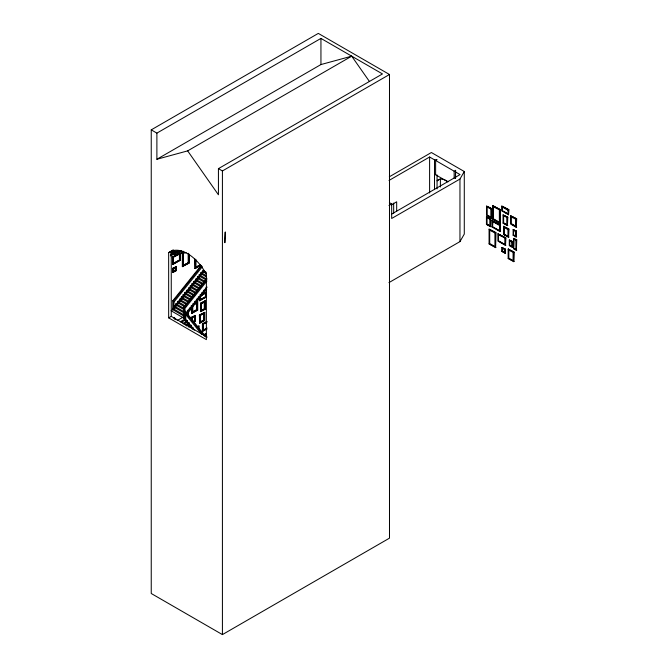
<?xml version="1.0" encoding="UTF-8"?>
<svg xmlns="http://www.w3.org/2000/svg" width="668" height="668" viewBox="0 0 668 668"><rect width="100%" height="100%" fill="white"/><g stroke="black" fill="none" stroke-linecap="round" stroke-linejoin="round"><path stroke-width="1" d="M455.292 178.03L455.576 170.357L454.148 171.183L435.62 160.487L435.62 174.749M388.943 282.614L459.96 241.607L459.96 179.049L464.285 171.517L431.378 152.521L389.31 176.811M459.96 241.607L464.285 234.076L464.285 171.517M206.88 279.399L184.418 307.363L184.418 316.39L172.845 309.701L172.845 300.683L201.085 265.53M203.865 270.957L203.865 272.152L202.078 273.187L202.078 274.381L200.291 275.416L200.291 276.61L198.496 277.646L198.496 278.84L196.709 279.875L196.709 281.069L194.914 282.105L194.914 283.299L193.127 284.334L193.127 285.528L191.34 286.564L191.34 287.758L189.545 288.793L189.545 289.987L187.758 291.023L187.758 292.217L185.963 293.244L185.963 294.446L184.176 295.473L184.176 296.667L182.389 297.703L182.389 298.897L180.594 299.932L180.594 301.126L178.807 302.161L178.807 303.356L177.012 304.391L177.012 305.585L175.225 306.62L175.225 307.814L173.438 308.85L173.438 301.026L201.669 265.864M180.477 292.876L181.771 291.265M183.892 312.816L174.114 307.171L173.363 307.606L173.956 307.948L173.956 302.07L202.404 266.649M183.834 314.853L183.834 307.029L206.938 278.264M206.921 281.044L184.944 308.416L184.944 311.355M183.424 318.16L184.618 316.941M151.244 129.859L318.31 33.4L389.494 74.499L389.494 538.141L222.419 634.6L151.244 593.501L151.244 129.859L156.888 133.116L320.941 38.402L382.472 73.931L218.428 168.645L218.428 194.797L187.658 150.876L156.888 159.268L156.888 133.116M156.888 159.268L320.941 64.554L351.702 56.17L369.454 81.504M187.658 150.876L351.702 56.17M218.428 168.645L222.419 170.95L389.494 74.499M168.662 252.646A35.354 20.416 60 0 1 206.379 274.423L206.379 339.636L168.662 317.859L168.662 252.646L171.258 251.151A35.354 20.416 60 0 1 172.895 250.116M175.417 253.256L173.638 254.283L171.058 253.589L171.058 252.395L173.73 250.851M173.438 251.894L172.845 252.228L174.632 253.264L174.632 252.07L176.427 253.105L176.427 251.911L178.214 252.938L178.214 251.744L180.009 252.78L180.009 251.585L181.796 252.621L181.796 251.427L183.583 252.454L183.583 251.26M170.716 254.742L173.029 253.406M170.323 255.41L173.413 253.623M171.033 255.251L174.398 253.306M170.565 255.953L174.774 253.523M180.352 253.957L180.352 260.211L172.77 264.586L172.394 257.071L178.289 253.673M172.394 257.071L179.508 253.406M172.92 257.38L179.817 253.832L179.817 259.902L173.304 263.668L172.92 257.38L179.817 253.832M173.638 254.283L180.794 253.64L182.581 252.604M172.92 263.451L179.817 259.902M173.237 263.877L180.352 260.211M172.736 268.319L176.486 266.599L176.486 270.482L173.121 272.427L172.736 268.319L176.486 266.599M173.296 268.645L175.55 267.342L175.55 269.939L173.296 271.241L173.296 268.645L175.926 267.559L175.926 270.164L173.296 271.241M182.974 253.197L182.974 265.446L188.568 262.649L188.568 253.464M182.974 265.446L188.568 262.649M182.339 252.796L182.339 266.54L189.203 263.017L189.203 254.182M172.736 272.21L176.486 270.482M182.339 266.54L189.203 263.017M195.549 267.267L200.233 265.004L195.549 267.267L195.549 260.37M194.922 268.352L195.298 268.578L194.922 259.025L194.922 268.352L198.889 266.064M195.298 268.578L200.859 265.363M206.412 276.886L200.968 273.746L200.968 272.552L202.763 271.517L206.47 273.655M200.968 272.552L201.561 272.886L203.348 271.859L203.281 270.624M206.354 280.117L199.181 275.976L199.181 274.782L200.968 273.746M199.699 275.074L201.561 274.08L201.561 272.886M204.558 282.347L197.386 278.205L197.386 277.003L199.181 275.976M197.912 277.303L199.699 276.276M202.771 284.568L195.599 280.426L195.599 279.232L197.386 278.205M200.984 286.797L193.812 282.656L193.812 281.462L195.599 280.426M199.189 289.027L192.017 284.885L192.017 283.691L193.812 282.656M197.402 291.256L190.23 287.115L190.23 285.921L192.017 284.885M190.814 286.263L192.609 285.228L192.609 284.034L194.396 282.998L194.396 281.804L196.116 280.727L196.116 279.533M195.615 293.486L188.434 289.344L188.434 288.15L190.23 287.115M188.96 288.451L190.814 287.457L190.747 286.221M193.82 295.715L186.648 291.574L186.648 290.38L188.434 289.344M192.033 297.945L184.861 293.803L184.861 292.609L186.648 291.574M185.445 292.951L187.24 291.916L187.24 290.722L189.027 289.687L189.027 288.493L188.434 288.15M190.238 300.174L183.065 296.033L183.065 294.839L184.861 293.803M183.583 295.139L185.445 294.145L185.378 292.91M188.451 302.404L181.278 298.262L181.278 297.068L183.065 296.033M186.664 304.633L179.483 300.491L179.483 299.297L181.278 298.262M184.869 306.863L177.696 302.721L177.696 301.519L179.483 300.491M178.214 301.819L180.009 300.792L180.076 299.631M177.696 301.519L178.289 301.861L180.076 300.825L180.009 299.59L181.863 298.596L181.863 297.402L183.658 296.375L183.658 295.173L183.065 294.839M389.001 180.46L429.607 157.013L434.517 159.852L437.056 159.66L435.62 160.487M183.951 309.585L175.909 304.942L175.909 303.748L177.696 302.721M174.114 307.171L174.114 305.977L175.909 304.942M207.172 287.115L205.385 288.15L205.385 289.344L203.598 290.38L203.598 291.574L201.803 292.601L201.803 293.803L200.016 294.83L200.016 296.024L198.221 297.06L198.221 298.254L196.434 299.289L196.434 300.483L194.647 301.519L194.647 302.713L192.852 303.748L192.852 304.942L191.065 305.977L191.065 307.171L189.269 308.207L189.269 309.401L187.483 310.436L187.483 311.63L185.696 312.666M176.427 305.243L174.632 306.278L174.707 307.514L172.845 308.507L184.418 315.187M174.707 306.32L176.494 305.284L176.494 304.09L178.289 303.055L178.289 301.861M172.845 309.701L171.058 310.737L184.351 318.411M202.763 293.811L206.512 292.083L206.512 296.901L199.774 300.792L199.39 298.646M202.304 294.521L206.512 292.083M202.354 294.646L205.619 292.768L205.994 296.6L200.291 299.89L199.916 299.673L205.994 296.6M201.11 295.807L205.994 292.985M168.662 317.859L171.258 316.365L207.18 337.106M195.707 302.462L197.72 301.736L197.72 310.044L192 313.35L191.616 307.94M199.39 300.575L205.293 297.168M194.446 303.623L197.72 301.736M194.438 304.491L196.976 303.021L196.976 309.618L192.743 312.065L192.743 305.468M181.162 322.444L184.627 320.448L184.627 311.422L185.211 311.088L205.752 336.655M200.492 303.239L205.251 300.926L205.251 309.109L200.868 311.63L200.492 303.239L205.251 300.926M201.068 303.573L203.489 302.17M186.213 312.966L188 311.931M177.287 320.506L184.418 316.39M192.359 311.847L196.976 309.618M191.616 313.133L197.72 310.044M180.293 321.751L184.627 319.254M185.145 319.546L185.729 319.212M201.068 310.42L204.667 308.775L204.667 301.928L201.444 303.79L201.444 310.637L204.667 308.775M183.817 324.172L187.524 322.034L187.524 320.84L185.729 319.805L185.145 320.147L185.145 313.768L201.953 334.693M200.492 311.413L205.251 309.109M191.766 319.939L191.766 317.108L195.173 315.572L195.173 321.241L193.653 322.11M191.766 317.108L192.459 317.509L194.856 316.123L192.075 317.292L192.075 321.233M195.173 315.572L192.142 317.325L192.142 321.099M182.948 323.479L186.414 321.475L186.414 322.677L188.201 323.704L188.201 324.907L189.996 325.934L189.996 327.128M187.007 321.141L185.211 320.106L186.931 321.183L187.524 320.84M388.976 205.502L391.673 203.94L391.673 218.478L459.96 179.049M199.365 315.079L204.8 312.382L204.8 320.406L199.749 323.32L199.365 315.079L204.8 312.382M204.199 313.417L199.966 315.421L204.199 313.417L204.199 320.055L199.966 322.068L204.199 320.055M391.314 204.892L396.675 201.794L396.675 211.013M185.604 325.207L189.311 323.07L189.311 324.264L186.472 325.901M192.877 321.759L194.48 320.84L195.173 321.241M193.252 321.976L194.856 321.058L194.797 315.354M188.259 326.936L189.996 325.934M186.931 321.183L186.931 322.377L188.793 323.37L188.727 324.606L190.514 325.633L191.098 325.299L191.098 326.493L192.893 327.529L192.893 328.723L194.68 329.75L194.096 330.092M190.514 325.633L190.514 326.836L191.098 326.493M200.208 322.611L204.416 320.181M190.514 326.836L192.3 327.863L192.893 327.529M192.893 328.723L192.3 329.057L192.3 327.863M391.456 214.186L460.043 174.59L455.292 171.843M197.102 326.644L198.997 325.984L198.997 328.815M197.486 326.861L198.997 325.984M206.996 329.032L202.412 331.244L202.412 323.955L206.621 321.525M202.412 323.955L206.996 321.742M197.135 327.612L198.521 326.819L198.521 328.639M206.579 328.664L202.938 330.326L202.938 324.256L207.013 321.909M202.938 324.256L206.579 322.594M202.938 330.326L207.013 327.971M202.412 331.244L206.621 328.815M203.598 334.71L206.504 333.474L206.504 337.365M203.982 334.935L206.504 333.474M204.066 335.085L205.944 334.443L205.944 337.039M204.45 335.311L205.944 334.443M486.555 206.111L491.857 208.733L491.481 218.16L486.555 215.313L486.555 206.111L491.857 208.733M492.792 205.694L500.415 209.66L500.031 223.404L492.792 219.221L492.792 205.694L500.415 209.66M490.88 209.301L490.88 217.125L487.147 214.971L487.147 207.147L491.264 209.084M501.785 206.078L508.907 209.752L508.523 214.787L501.785 210.896L501.785 206.078L508.907 209.752M486.438 216.799L490.855 218.92L490.479 226.686L486.438 224.348L486.438 216.799L490.855 218.92M499.372 210.261L499.372 222.252L493.46 218.837L493.46 206.846L499.748 210.044M489.853 219.496L489.853 225.6L487.064 223.989L487.064 217.885L490.228 219.279M492.792 219.221L493.176 205.477M492.04 220.557L500.466 224.974L500.081 231.612L492.04 226.97L492.04 220.557L500.466 224.974M486.438 224.348L490.855 226.469M503.054 214.921L507.805 217.234L507.43 225.625L503.054 223.104L503.054 214.921L507.805 217.234M492.558 221.45L499.564 225.492L499.564 230.719L492.558 226.669L492.942 221.233M506.853 217.785L506.853 224.632L503.63 222.77L503.63 215.923L507.229 217.568M510.577 215.731L516.681 218.812L516.297 227.345L510.577 224.039L510.577 215.731L516.681 218.812M492.04 226.97L494.211 227.78M489.076 229.157L495.94 232.681L495.556 247.628L489.076 243.887L489.076 229.157L495.94 232.681M503.054 223.104L507.805 225.408M503.505 226.377L508.933 229.074L508.548 237.315L503.505 234.401L503.505 226.377L508.933 229.074M515.554 219.463L515.554 226.06L511.321 223.613L511.321 217.016L515.938 219.246M494.93 233.266L494.93 246.534L489.711 243.519L489.711 230.26L495.305 233.049M497.927 233.792L505.885 237.95L505.509 245.457L497.927 241.081L497.927 233.792L505.885 237.95M503.505 234.401L508.933 237.098M513.124 229.567L516.539 231.103L516.155 236.981L513.124 235.236L513.124 229.567L516.155 231.32M489.076 243.887L495.94 247.41M516.222 236.221L513.441 235.052L513.817 229.901M513.441 230.118L515.838 231.504L516.539 231.103M504.975 238.468L504.975 244.538L498.462 240.772L498.462 234.71L505.359 238.251L505.359 244.321M513.124 235.236L513.817 234.835M509.3 239.979L512.707 241.515L512.331 247.394L509.3 245.649L509.3 239.979L512.331 241.732L512.331 247.394M513.642 238.443L516.756 239.804L516.381 250.325L513.642 248.746L513.642 238.443L516.397 240.012L516.381 250.325M501.793 247.469L505.534 249.197L505.158 253.297L501.793 251.36L501.793 247.469L505.534 249.197M511.855 242.008L509.776 240.814L509.776 245.365L511.855 246.567L511.855 242.008L512.707 241.515M514.009 239.069L516.013 240.229L516.756 239.804M501.793 251.36L505.534 253.08M502.353 251.034L504.599 252.337L504.599 249.732L502.353 248.438L502.353 251.034L502.728 250.817M508.156 249.122L514.093 252.112L513.717 261.664L508.156 258.449L508.156 249.122L514.093 252.112M513.642 248.746L514.026 238.226M514.009 248.538L516.397 249.481M513.091 252.688L513.091 260.578L508.782 258.09L508.782 250.208L513.467 252.471M508.156 258.449L514.093 261.439M504.315 207.706L507.571 209.585M504.691 212.132L506.377 213.109M434.517 174.106L447.969 181.88M512.59 224.765L516.681 227.128M514.619 230.36L516.222 231.287L516.155 236.981M488.575 216.04L491.857 217.935M493.978 219.471L500.415 223.187M493.819 221.734L498.194 224.264M513.508 235.011L516.539 236.764M495.998 228.815L500.466 231.395M498.837 234.493L502.094 236.372M514.711 248.922L516.756 250.108M499.155 241.348L505.885 245.239M389.377 202.621L391.673 203.94M206.47 272.461L202.763 270.323L202.763 271.517M171.058 252.395L172.845 253.431L172.845 250.275M202.078 273.187L206.412 275.692M199.181 274.782L199.765 275.116L199.765 276.31L197.978 277.345L197.978 278.539L196.192 279.575L196.192 280.769L194.396 281.804L193.812 281.462M200.291 275.416L206.354 278.923M197.386 277.003L205.427 281.645M195.599 279.232L202.771 283.374M194.914 282.105L200.984 285.603M192.017 283.691L200.058 288.334M190.23 285.921L197.402 290.062M189.545 288.793L196.476 292.793M186.648 290.38L194.689 295.022M184.861 292.609L192.033 296.751M184.176 295.473L191.106 299.481M181.278 297.068L189.32 301.711M179.483 299.297L186.664 303.439M178.807 302.161L185.737 306.161M172.845 300.683L173.438 301.026M183.834 307.029L184.418 307.363M173.363 301.727L173.956 302.07M175.909 303.748L183.951 308.391M174.114 305.977L183.892 311.622M184.627 320.448L186.414 321.475M187.524 322.034L189.311 323.07M189.311 324.264L191.098 325.299M184.627 311.422L204.517 336.196M188.318 316.64L189.612 318.252M176.152 319.822L174.223 317.425L173.638 317.768L174.924 319.362M516.297 219.037L516.297 227.345M516.013 240.229L516.013 249.698M515.838 231.504L515.838 236.439M513.717 252.329L513.717 261.664M508.523 209.977L508.523 214.787M508.548 229.291L508.548 237.315M508.54 248.905L508.54 258.232M507.43 217.451L507.43 225.625M505.509 238.167L505.509 245.457M505.158 249.414L505.158 253.297M503.881 226.16L503.881 234.176M500.031 209.877L500.031 223.404M500.081 225.199L500.081 231.612M495.556 232.907L495.556 247.628M492.425 220.331L492.425 226.753M491.481 208.959L491.481 218.16M490.479 219.137L490.479 226.686M455.576 170.357L455.576 178.506M454.148 171.183L454.148 178.314M440.396 186.973L440.396 178.89L437.056 180.819A16.116 9.302 60 0 1 447.518 181.437M437.056 174.907L437.056 188.902M434.517 159.852L434.517 189.645M429.607 157.013L429.607 192.96M393.669 203.13L393.669 213.368M320.941 38.402L320.941 64.554M222.419 170.95L222.419 634.6M206.696 289.186L187.007 314.102M205.903 288.451L205.903 289.645L204.116 290.672L204.116 291.874L202.321 292.901L202.321 294.095L200.534 295.131L200.534 296.325L198.747 297.36L198.747 298.554L196.951 299.59L196.951 300.784L195.165 301.819L195.165 303.013L193.369 304.049L193.369 305.243L191.582 306.278L191.582 307.472L189.796 308.507L189.796 309.701L188 310.737L188.1 313.793M205.619 292.768L205.619 296.375M205.569 334.225L205.569 335.954M204.867 300.709L204.867 308.883M204.291 302.688L204.291 308.558M203.823 313.2L203.823 319.838M203.322 324.473L203.322 330.543M202.788 324.172L202.788 331.462M200.868 303.456L200.868 311.63M200.291 296.283L200.291 299.89M200.342 315.647L200.342 322.285M199.774 296.943L199.774 300.792M199.749 315.296L199.749 323.32M196.601 302.804L196.601 309.401M195.933 259.601L195.933 267.492M194.48 315.906L194.48 320.84M192.459 317.509L192.459 321.458M192 307.121L192 313.35M188.827 254.942L188.827 262.8M188.526 311.246L188.526 314.043M188.192 253.247L188.192 262.432M186.172 252.754L180.794 253.64M185.729 313.426L185.729 319.805M183.349 252.395L183.349 265.664M182.723 253.013L182.723 266.757M181.278 250.525L181.278 251.719L179.483 250.684L179.483 251.878L177.696 250.851L177.696 252.045L175.909 251.009L175.909 252.203L174.114 251.168L174.114 252.37L173.363 251.936L173.363 249.974M179.968 253.74L179.968 258.95M179.441 253.615L179.441 259.685M176.11 266.373L176.11 270.264M173.68 268.862L173.68 271.459M173.304 257.597L173.304 263.668M173.121 268.536L173.121 272.427M172.77 257.289L172.77 264.586M171.258 251.151L171.258 316.365M225.225 232.122L224.849 242.643L225.225 232.122M508.006 210.278L502.303 206.98L502.303 210.595L508.006 213.885L508.006 210.278M507.956 229.642L504.098 227.412L504.098 234.05L507.956 236.28L507.956 229.642"/></g></svg>
